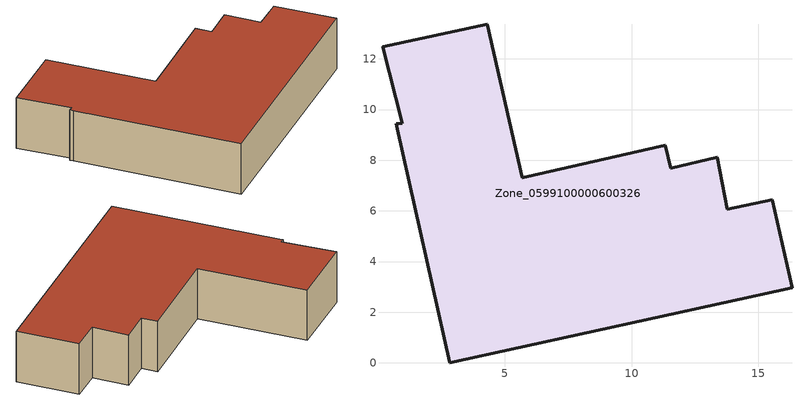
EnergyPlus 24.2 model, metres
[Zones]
Zone_0599100000600326
 floor ground (C_G): 0.17,12.48 4.3,13.37 5.69,7.31 11.34,8.6 11.55,7.69 13.38,8.11 13.78,6.07 15.56,6.44 16.34,2.97 2.81,0 0.75,9.24 0.7,9.43 0.94,9.47 z0
 wall outside (C_F): 13.78,6.07 13.38,8.11 11.55,7.69 11.34,8.6 5.69,7.31 4.3,13.37 0.17,12.48 0.94,9.47 0.7,9.43 0.75,9.24 2.81,0 16.34,2.97 15.56,6.44 13.78,6.07 z0:3.08
 roof outside (C_R): 4.3,13.37 0.17,12.48 0.94,9.47 0.7,9.43 0.75,9.24 2.81,0 16.34,2.97 15.56,6.44 13.78,6.07 13.38,8.11 11.55,7.69 11.34,8.6 5.69,7.31 z3.08
[BUILDING]
Pand.0599100000600326: North Axis=0; Terrain=City; Loads Convergence Tolerance Value=0.04; Temperature Convergence Tolerance Value=0.4; Solar Distribution=FullExterior; Maximum Number of Warmup Days=25; Minimum Number of Warmup Days=1
[Site:Location]
Rotterdam.The.Hague.AP_ZH_NLD Design_Conditions: Latitude=51.96; Longitude=4.45; Time Zone=1; Elevation=-4.5
[SITE:GROUNDTEMPERATURE:BUILDINGSURFACE]
18, 18, 18, 18, 18, 18, 18, 18, 18, 18, 18, 18
[MATERIAL] Thermal Absorptance=0.9; Solar Absorptance=0.7; Visible Absorptance=0.7
Name | Roughness | Thickness | Conductivity | Density | Specific Heat
G.D.1965 | MediumSmooth | 0.15 | 1 | 540 | 1210
F.D.1965 | Rough | 0.3 | 0.857143 | 1920 | 840
R.D.1965 | MediumRough | 0.2 | 0.08 | 1500 | 1000
[CONSTRUCTION]
C_G: G.D.1965
C_F: F.D.1965
C_R: R.D.1965
[ZONE]
Zone_0599100000600326: Type=1; Multiplier=1; Ceiling Height=Autocalculate; Volume=Autocalculate; Floor Area=autocalculate; Part of Total Floor Area=Yes
[ZONEINFILTRATION:DESIGNFLOWRATE]
Infil_Zone_0599100000600326: Zone or ZoneList or Space or SpaceList=Zone_0599100000600326; Schedule=AlwaysOn; Design Flow Rate Calculation Method=Flow/Area; Flow Rate per Floor Area=0.0042; Constant Term Coefficient=1; Temperature Term Coefficient=0; Velocity Term Coefficient=0; Velocity Squared Term Coefficient=0
[HVACTEMPLATE:ZONE:IDEALLOADSAIRSYSTEM]
Zone_0599100000600326: Maximum Heating Supply Air Temperature=50; Minimum Cooling Supply Air Temperature=13; Maximum Heating Supply Air Humidity Ratio=0.0156; Minimum Cooling Supply Air Humidity Ratio=0.0077; Heating Limit=NoLimit; Cooling Limit=NoLimit; Dehumidification Control Type=ConstantSensibleHeatRatio; Cooling Sensible Heat Ratio=0.7; Dehumidification Setpoint=60; Humidification Control Type=None; Humidification Setpoint=30; Outdoor Air Method=None; Outdoor Air Flow Rate per Person=0.00944; Outdoor Air Flow Rate per Zone Floor Area=0; Outdoor Air Flow Rate per Zone=0; Demand Controlled Ventilation Type=None; Outdoor Air Economizer Type=NoEconomizer; Heat Recovery Type=None; Sensible Heat Recovery Effectiveness=0.7; Latent Heat Recovery Effectiveness=0.65
[ZONECONTROL:THERMOSTAT]
ThermostatControl_Zone_0599100000600326: Zone or ZoneList=Zone_0599100000600326; Control Type Schedule=DualSetpointControlType; Control 1=Thermostat_Zone_0599100000600326; Temperature Difference Between Cutout And Setpoint=0
[THERMOSTATSETPOINT:DUALSETPOINT]
Thermostat_Zone_0599100000600326: Heating Setpoint Temperature Schedule=HeatingSetpoint_Zone_0599100000600326; Cooling Setpoint Temperature Schedule=CoolingSetpoint_Zone_0599100000600326
[SCHEDULE:COMPACT]
HeatingSetpoint_Zone_0599100000600326: Through: 12/31, For: AllDays, Until: 24:00, 21
CoolingSetpoint_Zone_0599100000600326: Through: 12/31, For: AllDays, Until: 24:00, 24
DualSetpointControlType: Through: 12/31, For: AllDays, Until: 24:00, 4
AlwaysOn: Through: 12/31, For: AllDays, Until: 24:00, 1
